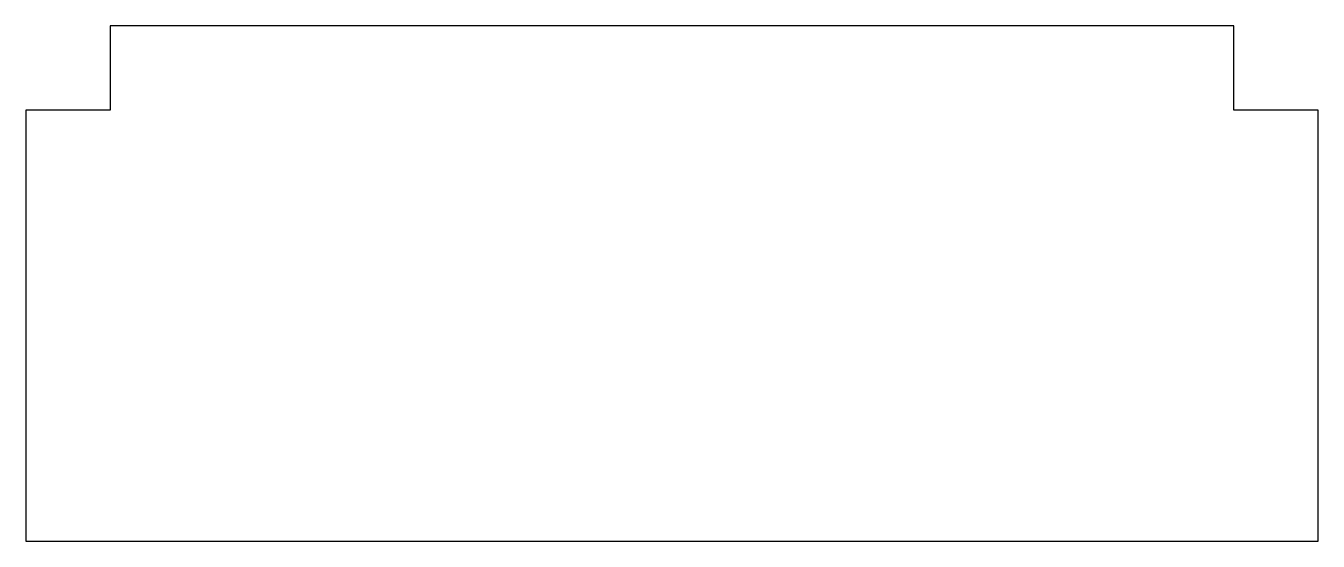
# Model space of a CAD drawing. Header units: millimetres. Extents: x 12 to 318, y 166 to 288.
import ezdxf

# ---------------------------------------------------------------- set-up
doc = ezdxf.new("R2010")
doc.units = ezdxf.units.MM
doc.layers.get('0').update_dxf_attribs({"linetype": 'CONTINUOUS'})

msp = doc.modelspace()

# ---------------------------------------------------------------- linework, layer by layer
msp.add_lwpolyline([(318, 268), (298, 268), (298, 288), (32, 288), (32, 268), (12, 268), (12, 165.9), (318, 165.9)], close=True)

doc.saveas('drawing.dxf')
